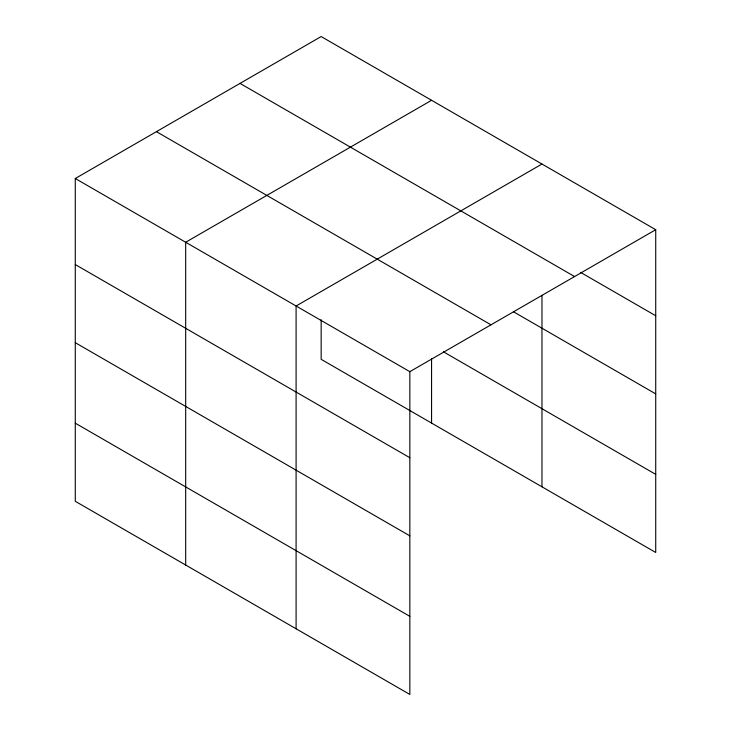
<?xml version="1.0" encoding="UTF-8"?>
<svg xmlns="http://www.w3.org/2000/svg" width="731" height="731" viewBox="0 0 731 731"><rect width="100%" height="100%" fill="white"/><g stroke="black" fill="none" stroke-linecap="round" stroke-linejoin="round"><path stroke-width="1.1" d="M75.275 178.51L409.835 371.668L409.835 694.45L75.275 501.292L75.275 178.51L321.165 36.55L655.725 229.708L655.725 552.49L321.165 359.332L321.165 319.703M431.564 100.293L185.683 242.253L185.683 565.036M541.973 164.036L296.092 305.997L296.092 628.779M409.835 371.668L655.725 229.708M580.551 272.361L655.725 315.755M240.015 83.398L574.584 276.556M513.381 311.698L655.725 393.881M156.416 131.662L490.985 324.82M443.397 351.785L655.725 474.373M75.275 264.558L409.835 457.716M75.275 342.684L409.835 535.841M75.275 423.167L409.835 616.334M541.973 295.37L541.973 486.819M431.564 358.537L431.564 423.075"/></g></svg>
